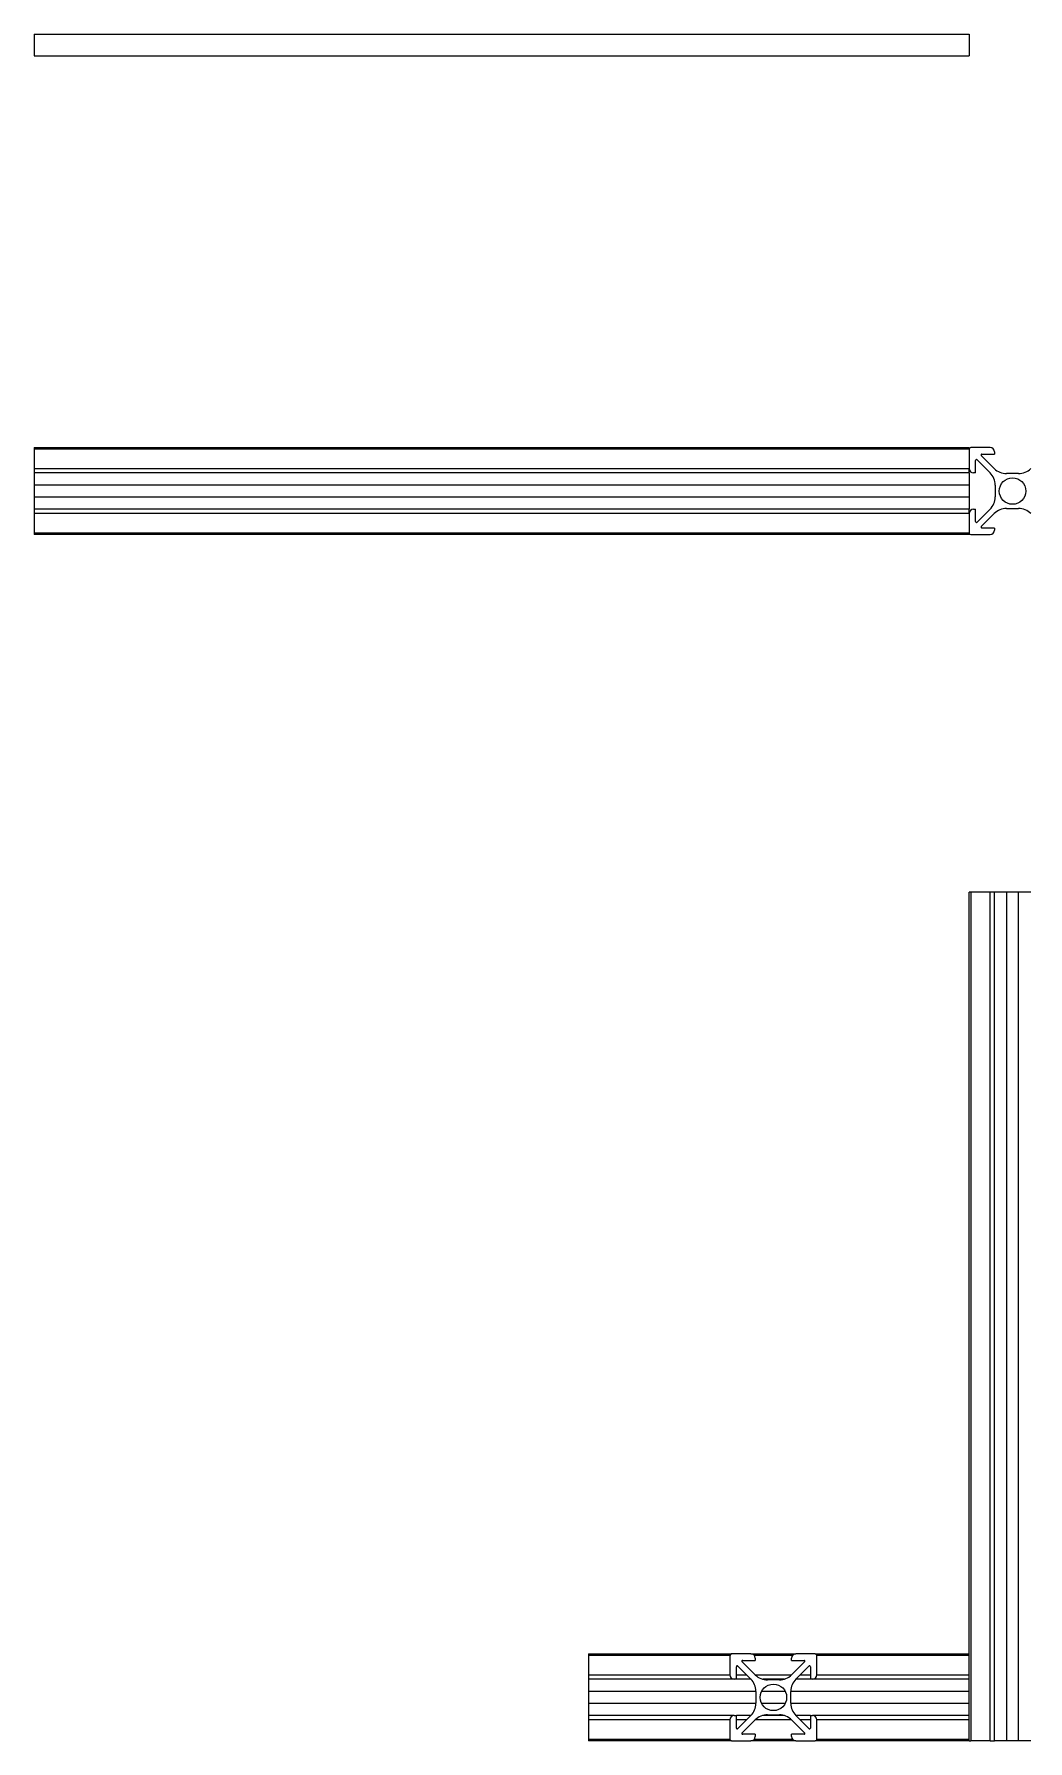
# Model space of a CAD drawing. Header units: millimetres. Extents: x -331 to 5585, y -2655 to 1513.
# Drawn here: x 2405 to 2633.5, y 1048.2 to 1440.4 of the extents above; entities that cross this region are included whole.
import ezdxf

# ---------------------------------------------------------------- set-up
doc = ezdxf.new("R2010")
doc.units = ezdxf.units.MM

msp = doc.modelspace()

# ---------------------------------------------------------------- linework, layer by layer
at = {"color": 7, "linetype": 'Continuous', "lineweight": 15}
for p, q in [((2404.99, 1440.38), (2404.99, 1435.38)), ((2404.99, 1440.38), (2619.99, 1440.38)), ((2619.99, 1440.38), (2619.99, 1435.38)), ((2404.99, 1435.38), (2619.99, 1435.38)), ((2404.99, 1345.38), (2404.99, 1344.98)), ((2404.99, 1345.38), (2619.99, 1345.38)), ((2619.99, 1344.98), (2619.99, 1345.38)), ((2624.84, 1345.38), (2620.39, 1345.38)), ((2404.99, 1344.98), (2404.99, 1340.53)), ((2619.99, 1344.98), (2619.99, 1340.53)), ((2621.49, 1339.53), (2621.49, 1342.43)), ((2621.83, 1342.57), (2624.82, 1339.58)), ((2625.79, 1340.55), (2622.81, 1343.54)), ((2622.95, 1343.88), (2625.84, 1343.88)), ((2625.84, 1344.38), (2625.84, 1343.88)), ((2404.99, 1340.53), (2404.99, 1339.53)), ((2404.99, 1339.58), (2404.99, 1336.75)), ((2619.99, 1339.53), (2404.99, 1339.53)), ((2619.99, 1339.53), (2619.99, 1340.53)), ((2619.99, 1339.58), (2619.99, 1336.75)), ((2621.49, 1339.53), (2620.99, 1339.53)), ((2631.36, 1339.38), (2628.62, 1339.38)), ((2619.99, 1336.75), (2404.99, 1336.75)), ((2404.99, 1336.75), (2404.99, 1334.01)), ((2404.99, 1334.01), (2619.99, 1334.01)), ((2404.99, 1334.01), (2404.99, 1331.18)), ((2619.99, 1336.75), (2619.99, 1334.01)), ((2619.99, 1334.01), (2619.99, 1331.18)), ((2625.99, 1336.75), (2625.99, 1334.01)), ((2619.99, 1331.23), (2404.99, 1331.23)), ((2404.99, 1331.23), (2404.99, 1330.23)), ((2404.99, 1330.23), (2404.99, 1325.78)), ((2619.99, 1330.23), (2619.99, 1331.23)), ((2619.99, 1330.23), (2619.99, 1325.78)), ((2620.99, 1331.23), (2621.49, 1331.23)), ((2621.49, 1328.34), (2621.49, 1331.23)), ((2624.82, 1331.18), (2621.83, 1328.2)), ((2622.81, 1327.22), (2625.79, 1330.21)), ((2628.62, 1331.38), (2631.36, 1331.38)), ((2404.99, 1325.78), (2404.99, 1325.38)), ((2619.99, 1325.38), (2619.99, 1325.78)), ((2625.84, 1326.88), (2622.95, 1326.88)), ((2625.84, 1326.88), (2625.84, 1326.38)), ((2619.99, 1325.38), (2404.99, 1325.38)), ((2620.39, 1325.38), (2624.84, 1325.38)), ((2619.99, 1048.16), (2619.99, 1243.16)), ((2620.39, 1243.16), (2619.99, 1243.16)), ((2620.39, 1243.16), (2620.39, 1048.16)), ((2624.84, 1243.16), (2620.39, 1243.16)), ((2624.84, 1048.16), (2624.84, 1243.16)), ((2625.84, 1243.16), (2624.84, 1243.16)), ((2628.62, 1243.16), (2625.79, 1243.16)), ((2625.84, 1048.16), (2625.84, 1243.16)), ((2628.62, 1243.16), (2628.62, 1048.16)), ((2631.36, 1243.16), (2628.62, 1243.16)), ((2631.36, 1048.16), (2631.36, 1243.16)), ((2634.19, 1243.16), (2631.36, 1243.16)), ((2532.49, 1068.16), (2532.49, 1067.76)), ((2532.49, 1068.16), (2565.39, 1068.16)), ((2532.49, 1067.76), (2532.49, 1063.31)), ((2564.99, 1067.76), (2564.99, 1063.31)), ((2569.84, 1068.16), (2565.39, 1068.16)), ((2569.84, 1068.16), (2580.14, 1068.16)), ((2570.84, 1067.16), (2570.84, 1066.66)), ((2579.14, 1066.66), (2579.14, 1067.16)), ((2584.59, 1068.16), (2580.14, 1068.16)), ((2584.59, 1068.16), (2619.99, 1068.16)), ((2584.99, 1063.31), (2584.99, 1067.76)), ((2532.49, 1063.31), (2532.49, 1062.31)), ((2566.49, 1062.31), (2566.49, 1065.2)), ((2566.83, 1065.34), (2569.82, 1062.36)), ((2570.79, 1063.33), (2567.81, 1066.32)), ((2567.95, 1066.66), (2570.84, 1066.66)), ((2579.14, 1066.66), (2582.04, 1066.66)), ((2582.18, 1066.32), (2579.19, 1063.33)), ((2580.16, 1062.36), (2583.15, 1065.34)), ((2583.49, 1065.2), (2583.49, 1062.31)), ((2532.49, 1062.36), (2532.49, 1059.53)), ((2565.99, 1062.31), (2532.49, 1062.31)), ((2532.49, 1059.53), (2532.49, 1056.79)), ((2566.49, 1062.31), (2565.99, 1062.31)), ((2569.87, 1062.31), (2566.49, 1062.31)), ((2570.99, 1059.53), (2570.99, 1056.79)), ((2577.45, 1062.31), (2572.54, 1062.31)), ((2576.36, 1062.16), (2573.62, 1062.16)), ((2578.99, 1056.79), (2578.99, 1059.53)), ((2583.49, 1062.31), (2580.11, 1062.31)), ((2583.99, 1062.31), (2583.49, 1062.31)), ((2619.99, 1062.31), (2583.99, 1062.31)), ((2532.49, 1056.79), (2532.49, 1053.96)), ((2532.49, 1054.01), (2532.49, 1053.01)), ((2565.99, 1054.01), (2532.49, 1054.01)), ((2532.49, 1053.01), (2532.49, 1048.56)), ((2564.99, 1053.01), (2564.99, 1048.56)), ((2565.99, 1054.01), (2566.49, 1054.01)), ((2566.49, 1051.11), (2566.49, 1054.01)), ((2569.87, 1054.01), (2566.49, 1054.01)), ((2569.82, 1053.96), (2566.83, 1050.97)), ((2567.81, 1050), (2570.79, 1052.99)), ((2577.45, 1054.01), (2572.54, 1054.01)), ((2573.62, 1054.16), (2576.36, 1054.16)), ((2579.19, 1052.99), (2582.18, 1050)), ((2583.49, 1054.01), (2580.11, 1054.01)), ((2583.15, 1050.97), (2580.16, 1053.96)), ((2583.49, 1054.01), (2583.49, 1051.11)), ((2583.49, 1054.01), (2583.99, 1054.01)), ((2619.99, 1054.01), (2583.99, 1054.01)), ((2584.99, 1048.56), (2584.99, 1053.01)), ((2532.49, 1048.56), (2532.49, 1048.16)), ((2565.39, 1048.16), (2532.49, 1048.16)), ((2565.39, 1048.16), (2569.84, 1048.16)), ((2570.84, 1049.66), (2567.95, 1049.66)), ((2580.14, 1048.16), (2569.84, 1048.16)), ((2570.84, 1049.66), (2570.84, 1049.16)), ((2579.14, 1049.16), (2579.14, 1049.66)), ((2582.04, 1049.66), (2579.14, 1049.66)), ((2580.14, 1048.16), (2584.59, 1048.16)), ((2619.99, 1048.16), (2584.59, 1048.16)), ((2619.99, 1048.16), (2620.39, 1048.16)), ((2624.84, 1048.16), (2620.39, 1048.16)), ((2624.84, 1048.16), (2625.84, 1048.16)), ((2628.62, 1048.16), (2625.79, 1048.16)), ((2631.36, 1048.16), (2628.62, 1048.16)), ((2634.19, 1048.16), (2631.36, 1048.16))]:
    msp.add_line(p, q, dxfattribs=at)
at = {"color": 8, "linetype": 'Continuous', "lineweight": 15}
for p, q in [((2619.99, 1344.98), (2404.99, 1344.98)), ((2404.99, 1340.53), (2619.99, 1340.53)), ((2619.99, 1330.23), (2404.99, 1330.23)), ((2404.99, 1325.78), (2619.99, 1325.78)), ((2564.99, 1067.76), (2532.49, 1067.76)), ((2579.34, 1067.76), (2570.64, 1067.76)), ((2619.99, 1067.76), (2584.99, 1067.76)), ((2532.49, 1063.31), (2564.99, 1063.31)), ((2566.49, 1063.31), (2568.87, 1063.31)), ((2570.81, 1063.31), (2579.17, 1063.31)), ((2581.11, 1063.31), (2583.49, 1063.31)), ((2584.99, 1063.31), (2619.99, 1063.31)), ((2570.99, 1059.53), (2532.49, 1059.53)), ((2577.72, 1059.53), (2572.27, 1059.53)), ((2619.99, 1059.53), (2578.99, 1059.53)), ((2532.49, 1056.79), (2570.99, 1056.79)), ((2572.27, 1056.79), (2577.72, 1056.79)), ((2578.99, 1056.79), (2619.99, 1056.79)), ((2564.99, 1053.01), (2532.49, 1053.01)), ((2568.87, 1053.01), (2566.49, 1053.01)), ((2579.17, 1053.01), (2570.81, 1053.01)), ((2583.49, 1053.01), (2581.11, 1053.01)), ((2619.99, 1053.01), (2584.99, 1053.01)), ((2532.49, 1048.56), (2564.99, 1048.56)), ((2570.64, 1048.56), (2579.34, 1048.56)), ((2584.99, 1048.56), (2619.99, 1048.56))]:
    msp.add_line(p, q, dxfattribs=at)
at = {"color": 7, "linetype": 'Continuous', "lineweight": 15}
for centre in [(2629.99, 1335.38), (2574.99, 1058.16)]:
    msp.add_circle(centre, 3.05, dxfattribs=at)
for centre, radius, start, end in [((2620.39, 1344.98), 0.4, 90, 180), ((2624.84, 1344.38), 1, 0, 90), ((2621.69, 1342.43), 0.2, 45, 180), ((2622.95, 1343.68), 0.2, 90, 225), ((2620.99, 1340.53), 1, 180, 270), ((2621.99, 1336.75), 4, 0, 45), ((2628.62, 1343.38), 4, 225, 270), ((2631.36, 1343.38), 4, 270, 315), ((2621.99, 1334.01), 4, 315, 0), ((2620.99, 1330.23), 1, 90, 180), ((2628.62, 1327.38), 4, 90, 135), ((2631.36, 1327.38), 4, 45, 90), ((2620.39, 1325.78), 0.4, 180, 270), ((2621.69, 1328.34), 0.2, 180, 315), ((2622.95, 1327.08), 0.2, 135, 270), ((2624.84, 1326.38), 1, 270, 360), ((2565.39, 1067.76), 0.4, 90, 180), ((2569.84, 1067.16), 1, 0, 90), ((2580.14, 1067.16), 1, 90, 180), ((2584.59, 1067.76), 0.4, 0, 90), ((2565.99, 1063.31), 1, 180, 270), ((2566.69, 1065.2), 0.2, 45, 180), ((2567.95, 1066.46), 0.2, 90, 225), ((2573.62, 1066.16), 4, 225, 270), ((2576.36, 1066.16), 4, 270, 315), ((2582.04, 1066.46), 0.2, 315, 90), ((2583.29, 1065.2), 0.2, 0, 135), ((2583.99, 1063.31), 1, 270, 0), ((2566.99, 1059.53), 4, 0, 45), ((2582.99, 1059.53), 4, 135, 180), ((2566.99, 1056.79), 4, 315, 0), ((2582.99, 1056.79), 4, 180, 225), ((2565.99, 1053.01), 1, 90, 180), ((2573.62, 1050.16), 4, 90, 135), ((2576.36, 1050.16), 4, 45, 90), ((2583.99, 1053.01), 1, 360, 90), ((2565.39, 1048.56), 0.4, 180, 270), ((2566.69, 1051.11), 0.2, 180, 315), ((2567.95, 1049.86), 0.2, 135, 270), ((2569.84, 1049.16), 1, 270, 360), ((2580.14, 1049.16), 1, 180, 270), ((2582.04, 1049.86), 0.2, 270, 45), ((2583.29, 1051.11), 0.2, 225, 360), ((2584.59, 1048.56), 0.4, 270, 360)]:
    msp.add_arc(centre, radius, start, end, dxfattribs=at)

doc.saveas('drawing.dxf')
